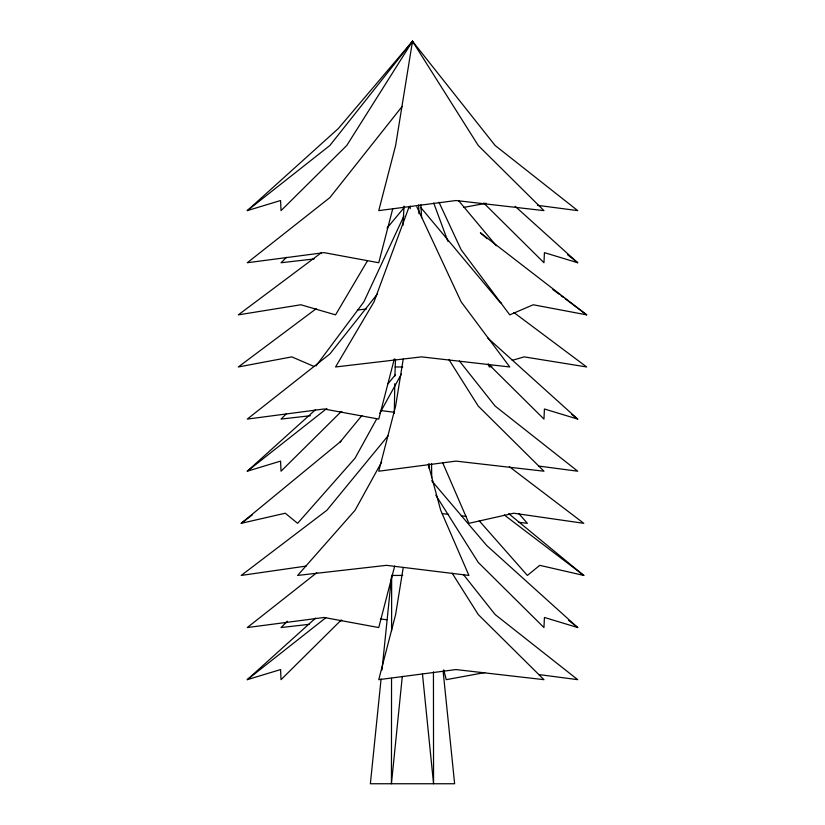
<?xml version="1.0" encoding="UTF-8"?>
<svg xmlns="http://www.w3.org/2000/svg" width="825" height="825" viewBox="0 0 825 825"><rect width="100%" height="100%" fill="white"/><g stroke="black" fill="none" stroke-linecap="round" stroke-linejoin="round"><path stroke-width="1.24" d="M391.545 678.305L391.442 783.75L402.291 676.397M391.597 630.733L391.658 575.438L402.693 575.438M394.309 413.294L394.783 383.697M394.917 375.983L395.495 359.257M410.19 208.694L410.231 206.126M402.951 225.421L404.033 206.126M381.078 678.954L370.373 783.75L454.627 783.75L443.138 671.282M381.996 670.003L391.658 575.438M247.283 210.623L329.887 145.478L412.5 41.25L395.629 145.478L378.747 210.623L455.947 200.527L543.964 210.623L478.232 145.478L412.5 41.25L338.332 128.545L247.283 210.623L280.572 200.527L281.036 210.623L346.768 145.478L412.5 41.25L495.113 145.478L577.717 210.623L537.457 205.332M403.239 359.03L395.629 406.065L378.747 471.209L455.947 461.113L543.964 471.209L478.232 406.065L448.79 359.37M403.239 567.487L395.629 614.522L378.747 679.666L455.947 669.57L543.964 679.666L478.232 614.522L452.213 573.262M392.762 208.663L378.747 262.742L324.029 252.646L247.283 262.742L329.887 197.598L402.177 106.394M394.35 358.865L378.747 419.09L324.029 408.994L247.283 419.09L329.887 353.946L377.551 293.813M394.67 566.094L378.747 627.557L324.029 617.461L247.283 627.557L316.79 572.736M408.963 207.178L374.034 301.826L335.558 366.97L421.534 356.874L509.757 366.97L461.123 301.826L416.821 206.858M403.858 216.129L363.877 301.826L316.006 365.96M376.674 418.945L355.059 458.174L297.619 523.318L285.254 513.222L241.209 523.318L340.962 441.241M379.768 413.346L401.383 374.117M381.614 462.103L355.059 510.293L297.619 575.438L386.502 565.342L468.92 575.438L440.705 510.293L428.278 464.382M367.507 260.752L335.558 314.861L300.836 304.765L238.312 314.861L321.307 252.78M339.9 442.293L361.927 415.491M388.028 383.728L395.371 374.787M388.028 435.837L326.855 510.293L241.209 575.438L306.157 566.074M387.028 228.082L404.281 207.426M286.512 257.317L281.036 262.742L314.201 258.937M286.512 413.665L281.036 419.09L310.375 415.728M341.292 411.489L281.036 471.209L280.572 461.113L247.283 471.209L315.562 409.643M287.42 621.215L281.036 627.557L309.097 624.329M341.292 619.957L281.036 679.666L280.572 669.57L247.283 679.666L315.562 618.111M247.283 471.209L326.865 408.447M247.283 679.666L325.865 617.698M241.209 523.318L252.419 514.79M316.181 308.725L238.312 366.97L291.802 356.874L314.067 366.465M491.834 366.279L489.442 366.97L488.132 364.763M512.191 360.36L524.164 356.874L586.688 366.97L513.944 312.562M463.66 207.415L486.049 203.28M484.811 672.561L446.253 679.666L443.706 669.838M357.431 310.025L366.382 309.004M339.714 412.356L342.262 412.067M339.714 620.823L342.262 620.534M395.062 366.97L402.724 366.97M442.303 513.655L448.656 514.377M461.35 515.821L466.434 516.398M518.492 522.308L527.381 523.318L518.935 513.738M380.438 410.479L394.36 412.304M380.438 618.946L386.77 619.771M538.715 466.073L577.717 471.209L495.113 406.065L459.37 360.958M538.715 674.541L577.717 679.666L495.113 614.522L463.341 574.437M487.09 238.703L480.367 232.774L586.688 314.861L533.197 304.765L509.757 314.861L461.123 249.717L438.972 202.228M508.736 513.676L583.791 575.438L539.746 565.342L527.381 575.438L479.232 520.833M515.13 206.312L577.717 262.742L544.428 252.646L543.964 262.742L483.708 203.022M487.616 337.858L577.717 419.09L544.428 408.994L543.964 419.09L488.276 363.897M431.671 480.738L486.668 545.469L577.717 627.557L544.428 617.461L543.964 627.557L478.232 562.403L435.786 495.093M552.884 289.565L559.03 294.164M561.072 295.701L563.124 297.227M565.177 298.763L586.688 314.861M501.641 303.363L499.599 301.826L420.719 207.426M509.365 466.702L583.791 523.318L513.758 513.222L468.92 523.318L442.726 462.825M504.261 514.944L583.791 575.438M567.652 254.801L577.717 262.742M571.673 414.325L577.717 419.09M568.652 620.4L577.717 627.557M458.514 200.547L496.31 245.778M433.723 202.991L447.872 241.323M412.5 41.25L412.912 43.797M422.452 673.839L433.558 783.75L433.445 671.88M420.894 204.837L421.616 217.707M418.646 204.837L419.017 213.84M429.01 463.485L429.206 468.631M431.516 463.485L431.743 477.634"/></g></svg>
